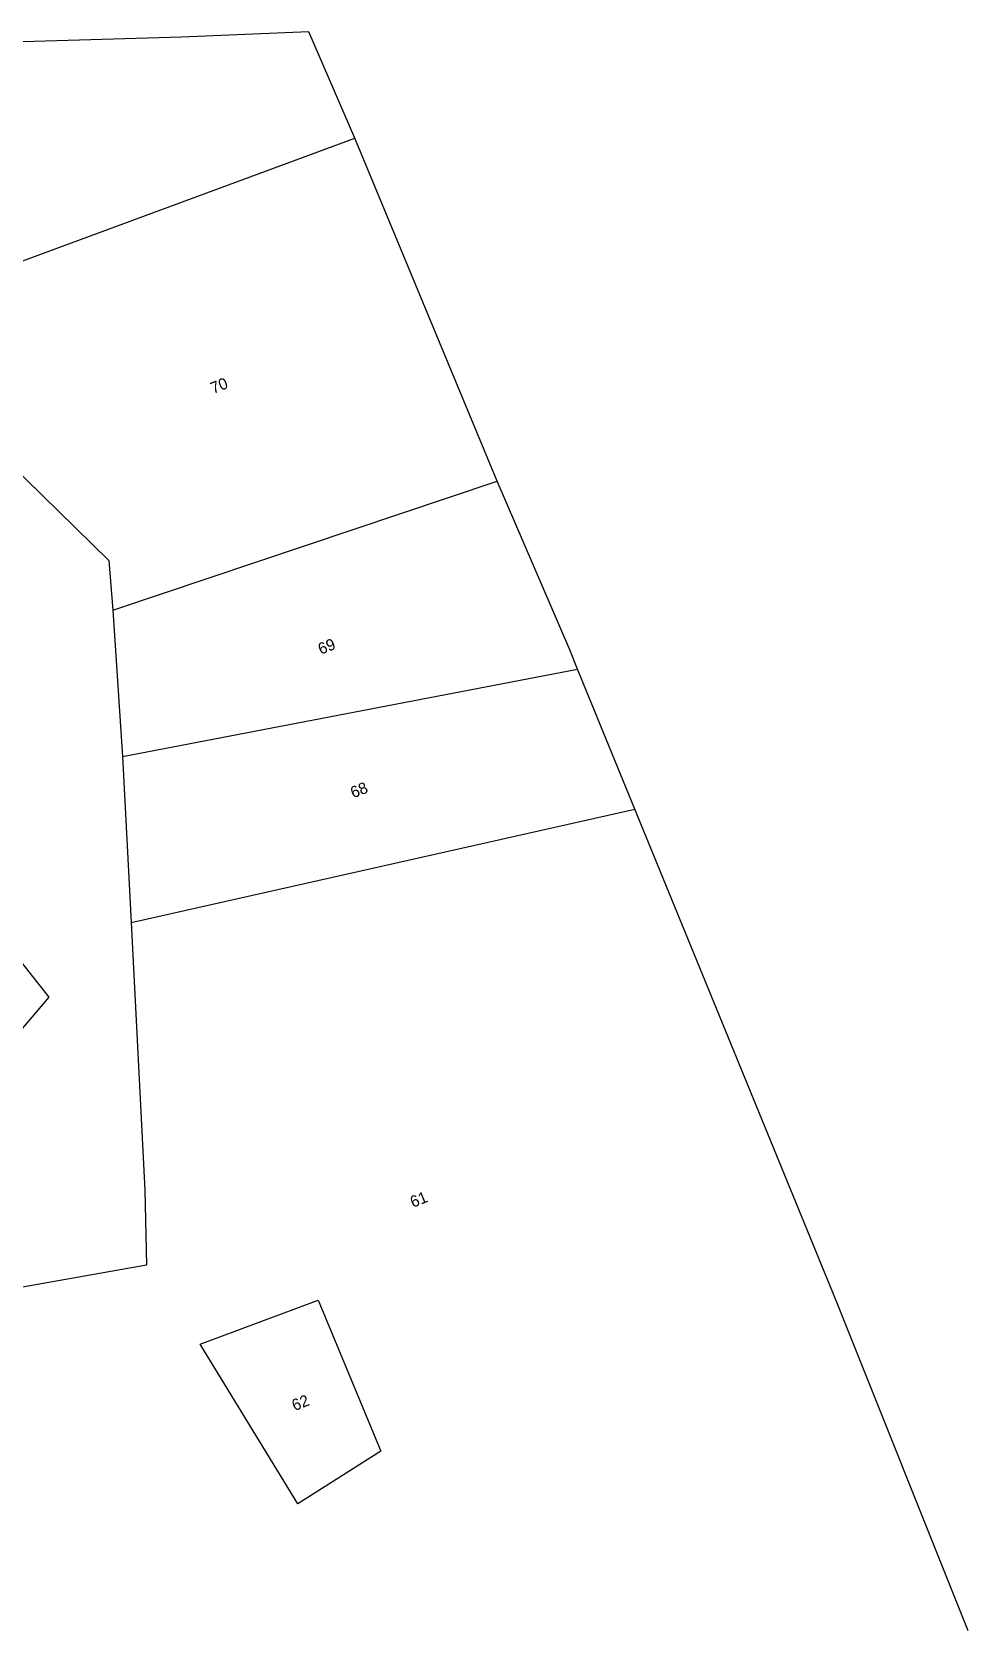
# Model space of a CAD drawing. Header units: metres. Extents: x 289244 to 292504, y 2021468 to 2023771.
# Drawn here: x 291791 to 292095, y 2022942 to 2023459 of the extents above; entities that cross this region are included whole.
import ezdxf
from ezdxf.enums import TextEntityAlignment as Align

# ---------------------------------------------------------------- set-up
doc = ezdxf.new("R2010")
doc.units = ezdxf.units.M
doc.header["$MEASUREMENT"] = 0
for name, color, linetype in [('POLY_PARCEL', 6, 'Continuous'), ('TEXT_PARCEL', 7, 'Continuous'), ('V_BOUND_LINE', 7, 'Continuous')]:
    doc.layers.add(name, color=color, linetype=linetype)
doc.styles.add('TEXT_MAP', font='KRDEV050.TTF', dxfattribs={"height": 2})

# ---------------------------------------------------------------- blocks, each defined once
blk = doc.blocks.new('RTTTT')
at = {"layer": 'POLY_PARCEL'}
for p, q in [((291776.15, 2023400.1), (291895.49, 2023445.32)), ((291784.19, 2023338.95), (291816.83, 2023307.52)), ((291818.25, 2023291.42), (291942.65, 2023334.33)), ((291816.83, 2023307.52), (291818.25, 2023291.42)), ((291818.25, 2023291.42), (291821.76, 2023243.92)), ((291821.76, 2023243.92), (291969.27, 2023273.52)), ((291821.76, 2023243.92), (291825.05, 2023190.05)), ((291825.05, 2023190.05), (291988.21, 2023228.21)), ((291781.07, 2023187.2), (291798.58, 2023165.54)), ((291825.05, 2023190.05), (291830.28, 2023103.18)), ((291798.58, 2023165.54), (291760.7, 2023120.56)), ((291830.28, 2023103.18), (291831.03, 2023078.84)), ((291831.03, 2023078.84), (291790.84, 2023071.33)), ((291848.65, 2023053.25), (291886.85, 2023067.9)), ((291886.85, 2023067.9), (291907.65, 2023019.07)), ((291880.84, 2023001.76), (291848.65, 2023053.25)), ((291907.65, 2023019.07), (291880.84, 2023001.76))]:
    blk.add_line(p, q, dxfattribs=at)
at = {"layer": 'V_BOUND_LINE'}
for p, q in [((291838.87, 2023477.64), (291779.99, 2023475.36)), ((291880.24, 2023479.69), (291838.87, 2023477.64)), ((291895.49, 2023445.32), (291880.24, 2023479.69)), ((291942.65, 2023334.33), (291895.49, 2023445.32)), ((291966.67, 2023279.75), (291942.65, 2023334.33)), ((291969.27, 2023273.52), (291966.67, 2023279.75)), ((291988.21, 2023228.21), (291969.27, 2023273.52)), ((292054.95, 2023069.48), (291988.21, 2023228.21)), ((292098.8, 2022962.37), (292054.95, 2023069.48))]:
    blk.add_line(p, q, dxfattribs=at)
at = {"layer": 'TEXT_PARCEL', "style": 'TEXT_MAP'}
for s, p in [('70', (291852.06, 2023364.6)), ('69', (291887.72, 2023280.22)), ('68', (291898.65, 2023233.71)), ('61', (291919.2, 2023100.93)), ('62', (291881.37, 2023034.59))]:
    blk.add_text(s, height=3.714, rotation=22.4896, dxfattribs=at).set_placement(p, align=Align.MIDDLE)
blk = doc.blocks.new('RFRT')
blk.add_blockref('RTTTT', (0, 0))

msp = doc.modelspace()

# ---------------------------------------------------------------- block references
at = {"rotation": 359.4984683141613}
msp.add_blockref('RFRT', (-17700.37, 2611.6), dxfattribs=at)

doc.saveas('drawing.dxf')
